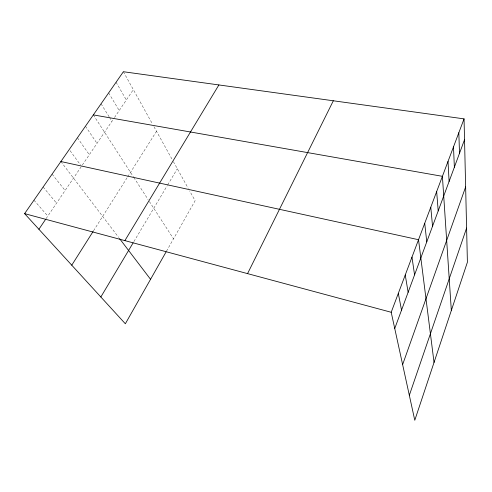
<?xml version="1.0" encoding="UTF-8"?>
<svg xmlns="http://www.w3.org/2000/svg" width="492" height="492" viewBox="0 0 492 492"><rect width="100%" height="100%" fill="white"/><g stroke="black" fill="none" stroke-linecap="round" stroke-linejoin="round"><path stroke-width="0.37" stroke-dasharray="2.46 1.84" d="M166.48 251.215L195.115 200.724L189.648 190.89M133.898 241.56L167.292 185.582M167.68 184.93L177.329 168.744M93.535 230.791L127.323 177.409M127.723 176.782L156.511 131.303M46.119 218.589L81.487 166.302M82.312 165.084L114.082 118.123M114.507 117.49L133.344 89.642M33.96 200.189L47.816 216.08M43.118 187.028L56.555 203.159M52.09 174.143L65.11 190.509M60.873 161.524L118.658 237.415M70.104 150.718L80.608 165.103M77.422 137.754L89.316 154.728M85.454 126.21L97.004 143.369M93.332 114.894L133.381 176.794M133.793 177.428L148.123 199.58M149.359 201.486L173.51 238.817M101.063 103.794L109.119 116.745M109.525 117.397L111.942 121.278M108.646 92.902L119.205 110.54M116.081 82.219L126.339 99.993M123.387 71.727L152.133 123.424M153.959 126.708L172.28 159.66M173.387 161.647L188.258 188.393"/><path stroke-width="0.74" d="M409.332 395.297L466.601 228.06M402.628 364.615L465.641 186.935M394.744 328.49L464.534 139.685M464.048 118.867L467.4 262.224L414.781 420.273L391.202 312.272L464.048 118.867L123.387 71.727L24.6 213.633L125.343 323.773L166.124 251.843M247.562 273.626L333.318 100.78M100.842 296.99L133.141 242.833M124.888 240.613L218.891 84.944M71.758 265.194L93.129 231.424M38.899 229.26L45.694 219.217M93.332 114.894L442.406 176.32L451.33 310.483M60.873 161.524L418.532 239.715L434.036 362.432M24.6 213.633L391.202 312.272M119.574 238.62L150.552 279.308M398.317 293.38L401.527 310.144M405.242 275.003L408.132 292.279M411.976 257.119L414.565 274.874M424.725 223.263L426.761 241.867M430.771 207.218L432.548 226.209M436.662 191.579L438.2 210.927M448.015 161.438L449.104 181.431M453.489 146.905L454.368 167.194M458.827 132.717L459.51 153.283"/></g></svg>
